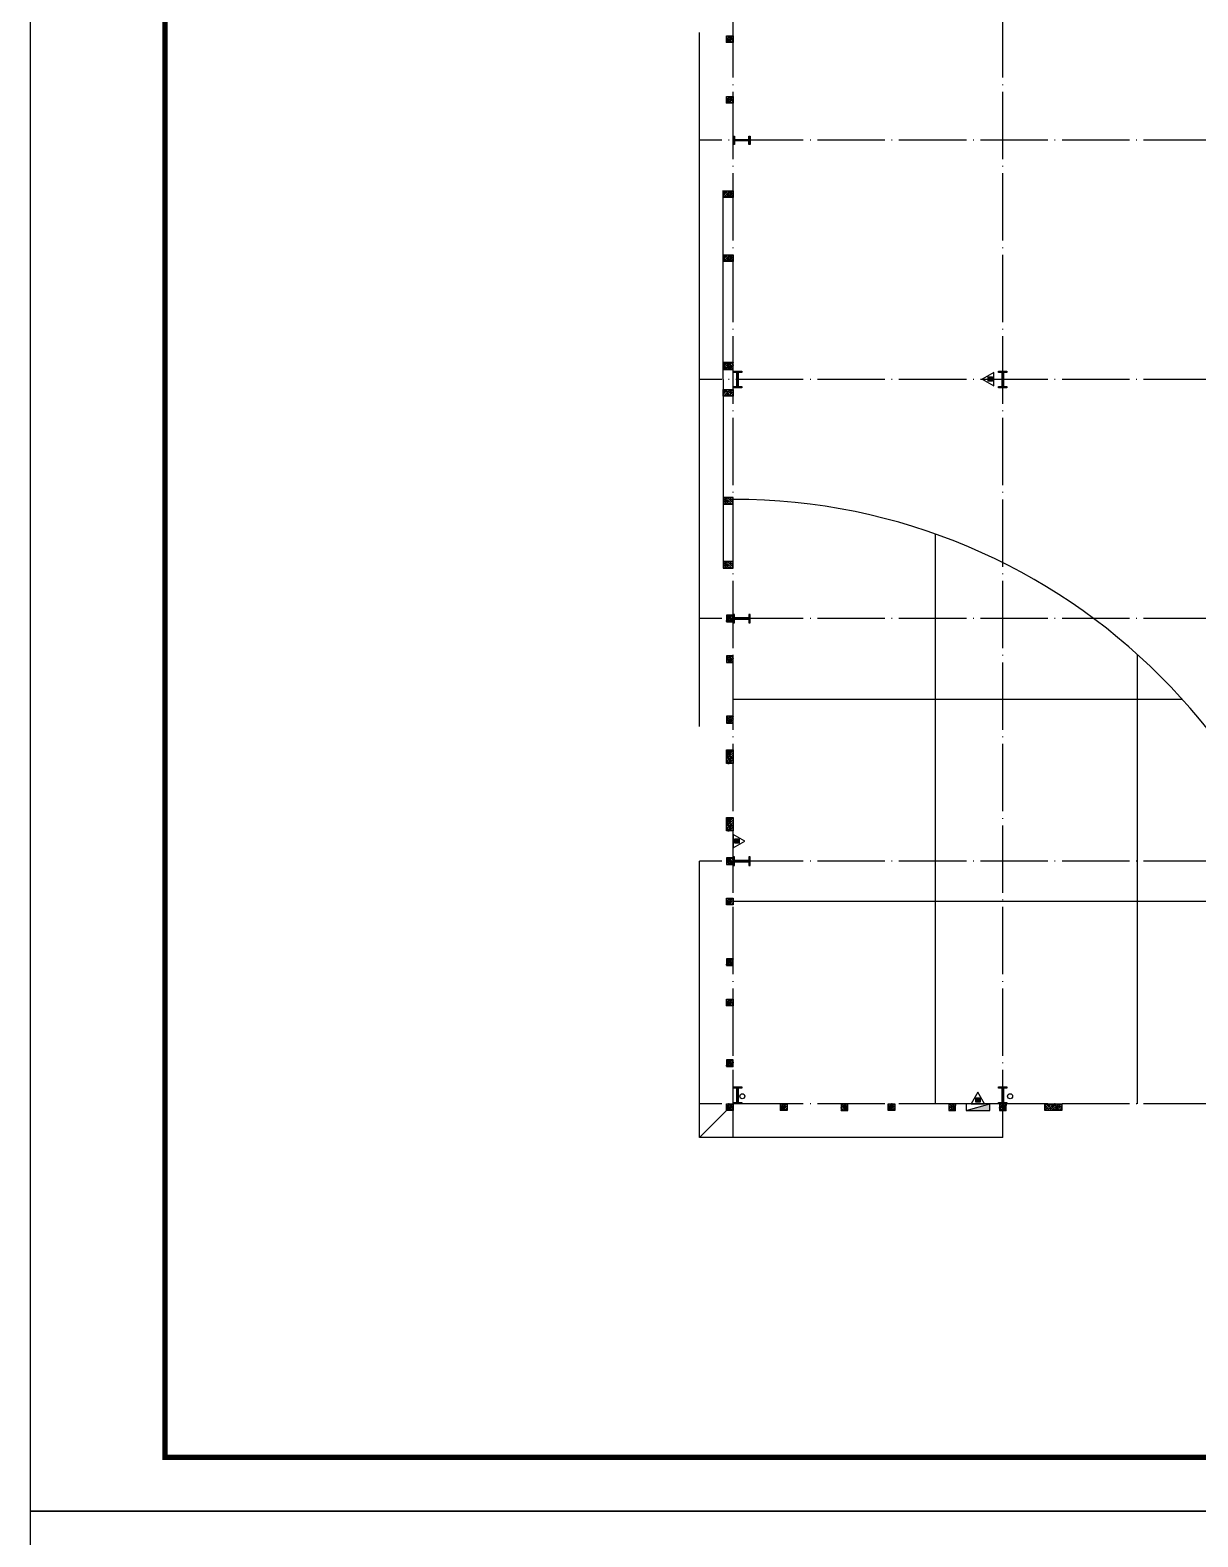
# Model space of a CAD drawing. Extents: x 1169373 to 1413368, y 514619 to 909419.
# Drawn here: x 1236105 to 1270772, y 715459 to 760189 of the extents above; entities that cross this region are included whole.
import ezdxf

# ---------------------------------------------------------------- set-up
doc = ezdxf.new("R2010")
doc.units = 0
doc.header["$LTSCALE"] = 1000
doc.header["$MEASUREMENT"] = 0
doc.linetypes.add('DOTE', pattern=[2.42, 2, -0.2, 0.02, -0.2])
for name, color, linetype in [('DOTE', 1, 'Continuous'), ('EQUIP_消火栓', 7, 'Continuous'), ('EQUIP_消防', 7, 'Continuous'), ('GZ', 30, 'Continuous'), ('PUB_TITLE', 4, 'Continuous'), ('VPIPE-消防', 1, 'TG_XH'), ('刚柱', 2, 'Continuous'), ('卫浴', 7, 'Continuous'), ('散水', 32, 'Continuous')]:
    doc.layers.add(name, color=color, linetype=linetype)
doc.styles.add('TG_LINETYPE', font='SIMPLEX', dxfattribs={"width": 0.8, "height": 3, "bigfont": 'HZTXT'})
doc.linetypes.add('TG_XH', pattern='A,2,-0.6,["XH",TG_LINETYPE,S=0.1,R=0,X=-0.52,Y=-0.15],0', length=2.6)

# ---------------------------------------------------------------- blocks, each defined once
blk = doc.blocks.new('sdhfxdhnfdhx')
h = blk.add_hatch(color=256)
h.paths.add_polyline_path([(3050366, 936899), (3050616, 936899), (3050616, 936859), (3050366, 936859)])
h.paths.add_polyline_path([(3050511, 937319), (3050511, 936899), (3050471, 936899), (3050471, 937319)])
h.paths.add_polyline_path([(3050366, 937359), (3050616, 937359), (3050616, 937319), (3050366, 937319)])
for points in [[(3050366, 937359), (3050616, 937359), (3050616, 937319), (3050366, 937319)], [(3050511, 937319), (3050511, 936899), (3050471, 936899), (3050471, 937319)], [(3050366, 936899), (3050616, 936899), (3050616, 936859), (3050366, 936859)]]:
    blk.add_lwpolyline(points, close=True)
blk = doc.blocks.new('$ATTACHMENT$00000214')
h = blk.add_hatch()
h.set_pattern_fill('ANSI31', color=256, scale=200, style=0)
h.set_pattern_definition([(45, (-38543.802, -6842.639), (-17.67767, 17.67767), [])])
h.paths.add_polyline_path([(-65, 2), (65, 2), (65, -128), (-65, -128)])
for points in [[(0, 172), (-198, -172), (198, -172)], [(-65, 2), (65, 2), (65, -128), (-65, -128)]]:
    blk.add_lwpolyline(points, close=True)
blk = doc.blocks.new('$TwtSys$00000434')
for p, q in [((-0.5, 0.5), (-0.5, -0.5)), ((-0.5, -0.5), (0.5, 0.5)), ((0.5, 0.5), (-0.5, 0.5)), ((0.5, -0.5), (0.5, 0.5)), ((-0.5, -0.5), (0.5, -0.5))]:
    blk.add_line(p, q)
blk.add_solid([(0.5, -0.5), (0.5, 0.5), (-0.5, -0.5)])
blk = doc.blocks.new('xhs')
at = {"layer": 'EQUIP_消火栓', "xscale": 700.0000000000026, "yscale": 200, "zscale": 700, "rotation": 359.9999949910357}
blk.add_blockref('$TwtSys$00000434', (4416311, -1410339), dxfattribs=at)
at = {"layer": 'EQUIP_消防'}
blk.add_blockref('$ATTACHMENT$00000214', (4416311, -1410067), dxfattribs=at)

msp = doc.modelspace()

# ---------------------------------------------------------------- hatches: boundary and pattern name
at = {"layer": 'GZ'}
h = msp.add_hatch(dxfattribs=at)
h.set_pattern_fill('钢筋混凝土', color=256, scale=20, style=0)
h.set_pattern_definition([(225, (1310363.753, 835624.19), (35.35534, -35.35534), []), (230, (1310363.75, 835624.19), (-143.45204, 12.55043), [15, -165]), (175, (1310363.75, 835624.19), (27.75027, -150.43843), [12, -132]), (280.4514, (1310351.8, 835625.23), (-115.70188, -137.8879), [12.74804, -140.22842]), (226.1842, (1310363.75, 835584.19), (-213.4482, 33.1038), [22.5, -247.5]), (276.6356, (1310345.97, 835586.95), (-186.93254, -194.82357), [19.12206, -210.3426]), (171.1842, (1310363.75, 835584.19), (-186.9324, -194.8237), [18, -198]), (201, (1310343.75, 835594.19), (-119.38141, 80.52378), [15, -165]), (146, (1310343.75, 835594.19), (-48.66307, -145.03), [12, -132]), (251.4514, (1310333.8, 835600.9), (-168.04453, -64.5061), [12.74804, -140.22842]), (217.5, (1310363.753, 835624.19), (-2.43197, -66.57877), [0, -130.4, 0, -134, 0, -132.5]), (187.5, (1310363.75, 835624.19), (-52.61391, -78.88234), [0, -76.4, 0, -127.4, 0, -50.5]), (147.5, (1310408.353, 835624.19), (-106.764487, 4.510974), [0, -50, 0, -156, 0, -207]), (137.5, (1310428.35, 835624.19), (-116.63723, -20.021), [0, -65, 0, -103.6, 0, -147])])
h.paths.add_polyline_path([(1256979, 759819), (1256779, 759819), (1256779, 760019), (1256979, 760019)])
h = msp.add_hatch(dxfattribs=at)
h.set_pattern_fill('钢筋混凝土', color=256, scale=20, style=0)
h.set_pattern_definition([(225, (1310363.753, 833824.19), (35.35534, -35.35534), []), (230, (1310363.75, 833824.19), (-143.45204, 12.55043), [15, -165]), (175, (1310363.75, 833824.19), (27.75027, -150.43843), [12, -132]), (280.4514, (1310351.8, 833825.23), (-115.70188, -137.8879), [12.74804, -140.22842]), (226.1842, (1310363.75, 833784.19), (-213.4482, 33.1038), [22.5, -247.5]), (276.6356, (1310345.97, 833786.95), (-186.93254, -194.82357), [19.12206, -210.3426]), (171.1842, (1310363.75, 833784.19), (-186.9324, -194.8237), [18, -198]), (201, (1310343.75, 833794.19), (-119.38141, 80.52378), [15, -165]), (146, (1310343.75, 833794.19), (-48.66307, -145.03), [12, -132]), (251.4514, (1310333.8, 833800.9), (-168.04453, -64.5061), [12.74804, -140.22842]), (217.5, (1310363.753, 833824.19), (-2.43197, -66.57877), [0, -130.4, 0, -134, 0, -132.5]), (187.5, (1310363.75, 833824.19), (-52.61391, -78.88234), [0, -76.4, 0, -127.4, 0, -50.5]), (147.5, (1310408.353, 833824.19), (-106.764487, 4.510974), [0, -50, 0, -156, 0, -207]), (137.5, (1310428.35, 833824.19), (-116.63723, -20.021), [0, -65, 0, -103.6, 0, -147])])
h.paths.add_polyline_path([(1256979, 758019), (1256779, 758019), (1256779, 758219), (1256979, 758219)])
h = msp.add_hatch(dxfattribs=at)
h.set_pattern_fill('钢筋混凝土', color=256, scale=20, style=0)
h.set_pattern_definition([(225, (1310363.753, 831023.906), (35.35534, -35.35534), []), (230, (1310363.75, 831023.9), (-143.45204, 12.55043), [15, -165]), (175, (1310363.75, 831023.9), (27.75027, -150.43843), [12, -132]), (280.4514, (1310351.8, 831024.95), (-115.70188, -137.8879), [12.74804, -140.22842]), (226.1842, (1310363.75, 830983.9), (-213.4482, 33.1038), [22.5, -247.5]), (276.6356, (1310345.97, 830986.66), (-186.93254, -194.82357), [19.12206, -210.3426]), (171.1842, (1310363.75, 830983.9), (-186.9324, -194.8237), [18, -198]), (201, (1310343.75, 830993.9), (-119.38141, 80.52378), [15, -165]), (146, (1310343.75, 830993.9), (-48.66307, -145.03), [12, -132]), (251.4514, (1310333.8, 831000.62), (-168.04453, -64.5061), [12.74804, -140.22842]), (217.5, (1310363.753, 831023.906), (-2.43197, -66.57877), [0, -130.4, 0, -134, 0, -132.5]), (187.5, (1310363.75, 831023.906), (-52.61391, -78.88234), [0, -76.4, 0, -127.4, 0, -50.5]), (147.5, (1310408.353, 831023.906), (-106.764487, 4.510974), [0, -50, 0, -156, 0, -207]), (137.5, (1310428.35, 831023.91), (-116.63723, -20.021), [0, -65, 0, -103.6, 0, -147])])
h.paths.add_polyline_path([(1256979, 755219), (1256679, 755219), (1256679, 755419), (1256979, 755419)])
h = msp.add_hatch(dxfattribs=at)
h.set_pattern_fill('钢筋混凝土', color=256, scale=20, style=0)
h.set_pattern_definition([(225, (1310363.753, 829123.906), (35.35534, -35.35534), []), (230, (1310363.75, 829123.9), (-143.45204, 12.55043), [15, -165]), (175, (1310363.75, 829123.9), (27.75027, -150.43843), [12, -132]), (280.4514, (1310351.8, 829124.95), (-115.70188, -137.8879), [12.74804, -140.22842]), (226.1842, (1310363.75, 829083.9), (-213.4482, 33.1038), [22.5, -247.5]), (276.6356, (1310345.97, 829086.66), (-186.93254, -194.82357), [19.12206, -210.3426]), (171.1842, (1310363.75, 829083.9), (-186.9324, -194.8237), [18, -198]), (201, (1310343.75, 829093.9), (-119.38141, 80.52378), [15, -165]), (146, (1310343.75, 829093.9), (-48.66307, -145.03), [12, -132]), (251.4514, (1310333.8, 829100.62), (-168.04453, -64.5061), [12.74804, -140.22842]), (217.5, (1310363.753, 829123.906), (-2.43197, -66.57877), [0, -130.4, 0, -134, 0, -132.5]), (187.5, (1310363.75, 829123.906), (-52.61391, -78.88234), [0, -76.4, 0, -127.4, 0, -50.5]), (147.5, (1310408.353, 829123.906), (-106.764487, 4.510974), [0, -50, 0, -156, 0, -207]), (137.5, (1310428.35, 829123.91), (-116.63723, -20.021), [0, -65, 0, -103.6, 0, -147])])
h.paths.add_polyline_path([(1256979, 753319), (1256679, 753319), (1256679, 753519), (1256979, 753519)])
h = msp.add_hatch(dxfattribs=at)
h.set_pattern_fill('钢筋混凝土', color=256, scale=20, style=0)
h.set_pattern_definition([(135, (1310363.753, 674513.577), (35.35534, 35.35534), []), (130, (1310363.75, 674513.58), (-143.45204, -12.55043), [15, -165]), (185, (1310363.75, 674513.58), (27.75027, 150.43843), [12, -132]), (79.5486, (1310351.8, 674512.53), (-115.70188, 137.8879), [12.74804, -140.22842]), (133.8158, (1310363.75, 674553.58), (-213.4482, -33.1038), [22.5, -247.5]), (83.3644, (1310345.97, 674550.82), (-186.93254, 194.82357), [19.12206, -210.3426]), (188.8158, (1310363.75, 674553.58), (-186.9324, 194.8237), [18, -198]), (159, (1310343.75, 674543.58), (-119.38141, -80.52378), [15, -165]), (214, (1310343.75, 674543.58), (-48.66307, 145.03), [12, -132]), (108.5486, (1310333.8, 674536.87), (-168.04453, 64.5061), [12.74804, -140.22842]), (142.5, (1310363.753, 674513.577), (-2.43197, 66.57877), [0, -130.4, 0, -134, 0, -132.5]), (172.5, (1310363.75, 674513.58), (-52.61391, 78.88234), [0, -76.4, 0, -127.4, 0, -50.5]), (212.5, (1310408.353, 674513.58), (-106.764487, -4.510974), [0, -50, 0, -156, 0, -207]), (222.5, (1310428.35, 674513.58), (-116.63723, 20.021), [0, -65, 0, -103.6, 0, -147])])
h.paths.add_polyline_path([(1256979, 750319), (1256679, 750319), (1256679, 750119), (1256979, 750119)])
h = msp.add_hatch(dxfattribs=at)
h.set_pattern_fill('钢筋混凝土', color=256, scale=20, style=0)
h.set_pattern_definition([(225, (1310363.753, 825123.906), (35.35534, -35.35534), []), (230, (1310363.75, 825123.9), (-143.45204, 12.55043), [15, -165]), (175, (1310363.75, 825123.9), (27.75027, -150.43843), [12, -132]), (280.4514, (1310351.8, 825124.95), (-115.70188, -137.8879), [12.74804, -140.22842]), (226.1842, (1310363.75, 825083.9), (-213.4482, 33.1038), [22.5, -247.5]), (276.6356, (1310345.97, 825086.66), (-186.93254, -194.82357), [19.12206, -210.3426]), (171.1842, (1310363.75, 825083.9), (-186.9324, -194.8237), [18, -198]), (201, (1310343.75, 825093.9), (-119.38141, 80.52378), [15, -165]), (146, (1310343.75, 825093.9), (-48.66307, -145.03), [12, -132]), (251.4514, (1310333.8, 825100.62), (-168.04453, -64.5061), [12.74804, -140.22842]), (217.5, (1310363.753, 825123.906), (-2.43197, -66.57877), [0, -130.4, 0, -134, 0, -132.5]), (187.5, (1310363.75, 825123.906), (-52.61391, -78.88234), [0, -76.4, 0, -127.4, 0, -50.5]), (147.5, (1310408.353, 825123.906), (-106.764487, 4.510974), [0, -50, 0, -156, 0, -207]), (137.5, (1310428.35, 825123.91), (-116.63723, -20.021), [0, -65, 0, -103.6, 0, -147])])
h.paths.add_polyline_path([(1256979, 749319), (1256679, 749319), (1256679, 749519), (1256979, 749519)])
h = msp.add_hatch(dxfattribs=at)
h.set_pattern_fill('钢筋混凝土', color=256, scale=20, style=0)
h.set_pattern_definition([(135, (1310263.753, 670513.577), (35.35534, 35.35534), []), (130, (1310263.75, 670513.58), (-143.45204, -12.55043), [15, -165]), (185, (1310263.75, 670513.58), (27.75027, 150.43843), [12, -132]), (79.5486, (1310251.8, 670512.53), (-115.70188, 137.8879), [12.74804, -140.22842]), (133.8158, (1310263.75, 670553.58), (-213.4482, -33.1038), [22.5, -247.5]), (83.3644, (1310245.97, 670550.82), (-186.93254, 194.82357), [19.12206, -210.3426]), (188.8158, (1310263.75, 670553.58), (-186.9324, 194.8237), [18, -198]), (159, (1310243.75, 670543.58), (-119.38141, -80.52378), [15, -165]), (214, (1310243.75, 670543.58), (-48.66307, 145.03), [12, -132]), (108.5486, (1310233.8, 670536.87), (-168.04453, 64.5061), [12.74804, -140.22842]), (142.5, (1310263.753, 670513.577), (-2.43197, 66.57877), [0, -130.4, 0, -134, 0, -132.5]), (172.5, (1310263.75, 670513.58), (-52.61391, 78.88234), [0, -76.4, 0, -127.4, 0, -50.5]), (212.5, (1310308.353, 670513.58), (-106.764487, -4.510974), [0, -50, 0, -156, 0, -207]), (222.5, (1310328.35, 670513.58), (-116.63723, 20.021), [0, -65, 0, -103.6, 0, -147])])
h.paths.add_polyline_path([(1256979, 746319), (1256679, 746319), (1256679, 746119), (1256979, 746119)])
h = msp.add_hatch(dxfattribs=at)
h.set_pattern_fill('钢筋混凝土', color=256, scale=20, style=0)
h.set_pattern_definition([(135, (1310263.753, 668613.577), (35.35534, 35.35534), []), (130, (1310263.75, 668613.58), (-143.45204, -12.55043), [15, -165]), (185, (1310263.75, 668613.58), (27.75027, 150.43843), [12, -132]), (79.5486, (1310251.8, 668612.53), (-115.70188, 137.8879), [12.74804, -140.22842]), (133.8158, (1310263.75, 668653.58), (-213.4482, -33.1038), [22.5, -247.5]), (83.3644, (1310245.97, 668650.82), (-186.93254, 194.82357), [19.12206, -210.3426]), (188.8158, (1310263.75, 668653.58), (-186.9324, 194.8237), [18, -198]), (159, (1310243.75, 668643.58), (-119.38141, -80.52378), [15, -165]), (214, (1310243.75, 668643.58), (-48.66307, 145.03), [12, -132]), (108.5486, (1310233.8, 668636.87), (-168.04453, 64.5061), [12.74804, -140.22842]), (142.5, (1310263.753, 668613.577), (-2.43197, 66.57877), [0, -130.4, 0, -134, 0, -132.5]), (172.5, (1310263.75, 668613.58), (-52.61391, 78.88234), [0, -76.4, 0, -127.4, 0, -50.5]), (212.5, (1310308.353, 668613.58), (-106.764487, -4.510974), [0, -50, 0, -156, 0, -207]), (222.5, (1310328.35, 668613.58), (-116.63723, 20.021), [0, -65, 0, -103.6, 0, -147])])
h.paths.add_polyline_path([(1256979, 744419), (1256679, 744419), (1256679, 744219), (1256979, 744219)])
h = msp.add_hatch(dxfattribs=at)
h.set_pattern_fill('钢筋混凝土', color=256, scale=20, style=0)
h.set_pattern_definition([(135, (1310363.753, 667013.577), (35.35534, 35.35534), []), (130, (1310363.75, 667013.58), (-143.45204, -12.55043), [15, -165]), (185, (1310363.75, 667013.58), (27.75027, 150.43843), [12, -132]), (79.5486, (1310351.8, 667012.53), (-115.70188, 137.8879), [12.74804, -140.22842]), (133.8158, (1310363.75, 667053.58), (-213.4482, -33.1038), [22.5, -247.5]), (83.3644, (1310345.97, 667050.82), (-186.93254, 194.82357), [19.12206, -210.3426]), (188.8158, (1310363.75, 667053.58), (-186.9324, 194.8237), [18, -198]), (159, (1310343.75, 667043.58), (-119.38141, -80.52378), [15, -165]), (214, (1310343.75, 667043.58), (-48.66307, 145.03), [12, -132]), (108.5486, (1310333.8, 667036.87), (-168.04453, 64.5061), [12.74804, -140.22842]), (142.5, (1310363.753, 667013.577), (-2.43197, 66.57877), [0, -130.4, 0, -134, 0, -132.5]), (172.5, (1310363.75, 667013.58), (-52.61391, 78.88234), [0, -76.4, 0, -127.4, 0, -50.5]), (212.5, (1310408.353, 667013.58), (-106.764487, -4.510974), [0, -50, 0, -156, 0, -207]), (222.5, (1310428.35, 667013.58), (-116.63723, 20.021), [0, -65, 0, -103.6, 0, -147])])
h.paths.add_polyline_path([(1256979, 742819), (1256779, 742819), (1256779, 742619), (1256979, 742619)])
h = msp.add_hatch(dxfattribs=at)
h.set_pattern_fill('钢筋混凝土', color=256, scale=20, style=0)
h.set_pattern_definition([(135, (1310363.753, 665813.295), (35.35534, 35.35534), []), (130, (1310363.75, 665813.3), (-143.45204, -12.55043), [15, -165]), (185, (1310363.75, 665813.3), (27.75027, 150.43843), [12, -132]), (79.5486, (1310351.8, 665812.25), (-115.70188, 137.8879), [12.74804, -140.22842]), (133.8158, (1310363.75, 665853.3), (-213.4482, -33.1038), [22.5, -247.5]), (83.3644, (1310345.97, 665850.54), (-186.93254, 194.82357), [19.12206, -210.3426]), (188.8158, (1310363.75, 665853.3), (-186.9324, 194.8237), [18, -198]), (159, (1310343.75, 665843.3), (-119.38141, -80.52378), [15, -165]), (214, (1310343.75, 665843.3), (-48.66307, 145.03), [12, -132]), (108.5486, (1310333.8, 665836.58), (-168.04453, 64.5061), [12.74804, -140.22842]), (142.5, (1310363.753, 665813.295), (-2.43197, 66.57877), [0, -130.4, 0, -134, 0, -132.5]), (172.5, (1310363.75, 665813.295), (-52.61391, 78.88234), [0, -76.4, 0, -127.4, 0, -50.5]), (212.5, (1310408.353, 665813.295), (-106.764487, -4.510974), [0, -50, 0, -156, 0, -207]), (222.5, (1310428.35, 665813.29), (-116.63723, 20.021), [0, -65, 0, -103.6, 0, -147])])
h.paths.add_polyline_path([(1256979, 741618), (1256779, 741618), (1256779, 741418), (1256979, 741418)])
h = msp.add_hatch(dxfattribs=at)
h.set_pattern_fill('钢筋混凝土', color=256, scale=20, style=0)
h.set_pattern_definition([(135, (1310363.753, 664013.295), (35.35534, 35.35534), []), (130, (1310363.75, 664013.3), (-143.45204, -12.55043), [15, -165]), (185, (1310363.75, 664013.3), (27.75027, 150.43843), [12, -132]), (79.5486, (1310351.8, 664012.25), (-115.70188, 137.8879), [12.74804, -140.22842]), (133.8158, (1310363.75, 664053.3), (-213.4482, -33.1038), [22.5, -247.5]), (83.3644, (1310345.97, 664050.54), (-186.93254, 194.82357), [19.12206, -210.3426]), (188.8158, (1310363.75, 664053.3), (-186.9324, 194.8237), [18, -198]), (159, (1310343.75, 664043.3), (-119.38141, -80.52378), [15, -165]), (214, (1310343.75, 664043.3), (-48.66307, 145.03), [12, -132]), (108.5486, (1310333.8, 664036.58), (-168.04453, 64.5061), [12.74804, -140.22842]), (142.5, (1310363.753, 664013.295), (-2.43197, 66.57877), [0, -130.4, 0, -134, 0, -132.5]), (172.5, (1310363.75, 664013.295), (-52.61391, 78.88234), [0, -76.4, 0, -127.4, 0, -50.5]), (212.5, (1310408.353, 664013.295), (-106.764487, -4.510974), [0, -50, 0, -156, 0, -207]), (222.5, (1310428.35, 664013.29), (-116.63723, 20.021), [0, -65, 0, -103.6, 0, -147])])
h.paths.add_polyline_path([(1256979, 739818), (1256779, 739818), (1256779, 739618), (1256979, 739618)])
h = msp.add_hatch(dxfattribs=at)
h.set_pattern_fill('钢筋混凝土', color=256, scale=20, style=0)
h.set_pattern_definition([(225, (1310363.753, 814473.906), (35.35534, -35.35534), []), (230, (1310363.75, 814473.9), (-143.45204, 12.55043), [15, -165]), (175, (1310363.75, 814473.9), (27.75027, -150.43843), [12, -132]), (280.4514, (1310351.8, 814474.95), (-115.70188, -137.8879), [12.74804, -140.22842]), (226.1842, (1310363.75, 814433.9), (-213.4482, 33.1038), [22.5, -247.5]), (276.6356, (1310345.97, 814436.66), (-186.93254, -194.82357), [19.12206, -210.3426]), (171.1842, (1310363.75, 814433.9), (-186.9324, -194.8237), [18, -198]), (201, (1310343.75, 814443.9), (-119.38141, 80.52378), [15, -165]), (146, (1310343.75, 814443.9), (-48.66307, -145.03), [12, -132]), (251.4514, (1310333.8, 814450.62), (-168.04453, -64.5061), [12.74804, -140.22842]), (217.5, (1310363.753, 814473.906), (-2.43197, -66.57877), [0, -130.4, 0, -134, 0, -132.5]), (187.5, (1310363.75, 814473.906), (-52.61391, -78.88234), [0, -76.4, 0, -127.4, 0, -50.5]), (147.5, (1310408.353, 814473.906), (-106.764487, 4.510974), [0, -50, 0, -156, 0, -207]), (137.5, (1310428.35, 814473.91), (-116.63723, -20.021), [0, -65, 0, -103.6, 0, -147])])
h.paths.add_polyline_path([(1256979, 738419), (1256779, 738419), (1256779, 738819), (1256979, 738819)])
h = msp.add_hatch(dxfattribs=at)
h.set_pattern_fill('钢筋混凝土', color=256, scale=20, style=0)
h.set_pattern_definition([(225, (1310363.753, 812473.906), (35.35534, -35.35534), []), (230, (1310363.75, 812473.9), (-143.45204, 12.55043), [15, -165]), (175, (1310363.75, 812473.9), (27.75027, -150.43843), [12, -132]), (280.4514, (1310351.8, 812474.95), (-115.70188, -137.8879), [12.74804, -140.22842]), (226.1842, (1310363.75, 812433.9), (-213.4482, 33.1038), [22.5, -247.5]), (276.6356, (1310345.97, 812436.66), (-186.93254, -194.82357), [19.12206, -210.3426]), (171.1842, (1310363.75, 812433.9), (-186.9324, -194.8237), [18, -198]), (201, (1310343.75, 812443.9), (-119.38141, 80.52378), [15, -165]), (146, (1310343.75, 812443.9), (-48.66307, -145.03), [12, -132]), (251.4514, (1310333.8, 812450.62), (-168.04453, -64.5061), [12.74804, -140.22842]), (217.5, (1310363.753, 812473.906), (-2.43197, -66.57877), [0, -130.4, 0, -134, 0, -132.5]), (187.5, (1310363.75, 812473.906), (-52.61391, -78.88234), [0, -76.4, 0, -127.4, 0, -50.5]), (147.5, (1310408.353, 812473.906), (-106.764487, 4.510974), [0, -50, 0, -156, 0, -207]), (137.5, (1310428.35, 812473.91), (-116.63723, -20.021), [0, -65, 0, -103.6, 0, -147])])
h.paths.add_polyline_path([(1256979, 736419), (1256779, 736419), (1256779, 736819), (1256979, 736819)])
h = msp.add_hatch(dxfattribs=at)
h.set_pattern_fill('钢筋混凝土', color=256, scale=20, style=0)
h.set_pattern_definition([(135, (1310363.753, 659813.577), (35.35534, 35.35534), []), (130, (1310363.75, 659813.58), (-143.45204, -12.55043), [15, -165]), (185, (1310363.75, 659813.58), (27.75027, 150.43843), [12, -132]), (79.5486, (1310351.8, 659812.53), (-115.70188, 137.8879), [12.74804, -140.22842]), (133.8158, (1310363.75, 659853.58), (-213.4482, -33.1038), [22.5, -247.5]), (83.3644, (1310345.97, 659850.82), (-186.93254, 194.82357), [19.12206, -210.3426]), (188.8158, (1310363.75, 659853.58), (-186.9324, 194.8237), [18, -198]), (159, (1310343.75, 659843.58), (-119.38141, -80.52378), [15, -165]), (214, (1310343.75, 659843.58), (-48.66307, 145.03), [12, -132]), (108.5486, (1310333.8, 659836.87), (-168.04453, 64.5061), [12.74804, -140.22842]), (142.5, (1310363.753, 659813.577), (-2.43197, 66.57877), [0, -130.4, 0, -134, 0, -132.5]), (172.5, (1310363.75, 659813.58), (-52.61391, 78.88234), [0, -76.4, 0, -127.4, 0, -50.5]), (212.5, (1310408.353, 659813.58), (-106.764487, -4.510974), [0, -50, 0, -156, 0, -207]), (222.5, (1310428.35, 659813.58), (-116.63723, 20.021), [0, -65, 0, -103.6, 0, -147])])
h.paths.add_polyline_path([(1256979, 735619), (1256779, 735619), (1256779, 735419), (1256979, 735419)])
h = msp.add_hatch(dxfattribs=at)
h.set_pattern_fill('钢筋混凝土', color=256, scale=20, style=0)
h.set_pattern_definition([(225, (1310363.753, 810023.623), (35.35534, -35.35534), []), (230, (1310363.75, 810023.62), (-143.45204, 12.55043), [15, -165]), (175, (1310363.75, 810023.62), (27.75027, -150.43843), [12, -132]), (280.4514, (1310351.8, 810024.67), (-115.70188, -137.8879), [12.74804, -140.22842]), (226.1842, (1310363.75, 809983.62), (-213.4482, 33.1038), [22.5, -247.5]), (276.6356, (1310345.97, 809986.38), (-186.93254, -194.82357), [19.12206, -210.3426]), (171.1842, (1310363.75, 809983.62), (-186.9324, -194.8237), [18, -198]), (201, (1310343.75, 809993.62), (-119.38141, 80.52378), [15, -165]), (146, (1310343.75, 809993.62), (-48.66307, -145.03), [12, -132]), (251.4514, (1310333.8, 810000.33), (-168.04453, -64.5061), [12.74804, -140.22842]), (217.5, (1310363.753, 810023.623), (-2.43197, -66.57877), [0, -130.4, 0, -134, 0, -132.5]), (187.5, (1310363.75, 810023.62), (-52.61391, -78.88234), [0, -76.4, 0, -127.4, 0, -50.5]), (147.5, (1310408.353, 810023.623), (-106.764487, 4.510974), [0, -50, 0, -156, 0, -207]), (137.5, (1310428.35, 810023.62), (-116.63723, -20.021), [0, -65, 0, -103.6, 0, -147])])
h.paths.add_polyline_path([(1256979, 734218), (1256779, 734218), (1256779, 734418), (1256979, 734418)])
h = msp.add_hatch(dxfattribs=at)
h.set_pattern_fill('钢筋混凝土', color=256, scale=20, style=0)
h.set_pattern_definition([(135, (1310363.753, 656813.295), (35.35534, 35.35534), []), (130, (1310363.75, 656813.3), (-143.45204, -12.55043), [15, -165]), (185, (1310363.75, 656813.3), (27.75027, 150.43843), [12, -132]), (79.5486, (1310351.8, 656812.25), (-115.70188, 137.8879), [12.74804, -140.22842]), (133.8158, (1310363.75, 656853.3), (-213.4482, -33.1038), [22.5, -247.5]), (83.3644, (1310345.97, 656850.54), (-186.93254, 194.82357), [19.12206, -210.3426]), (188.8158, (1310363.75, 656853.3), (-186.9324, 194.8237), [18, -198]), (159, (1310343.75, 656843.3), (-119.38141, -80.52378), [15, -165]), (214, (1310343.75, 656843.3), (-48.66307, 145.03), [12, -132]), (108.5486, (1310333.8, 656836.58), (-168.04453, 64.5061), [12.74804, -140.22842]), (142.5, (1310363.753, 656813.295), (-2.43197, 66.57877), [0, -130.4, 0, -134, 0, -132.5]), (172.5, (1310363.75, 656813.295), (-52.61391, 78.88234), [0, -76.4, 0, -127.4, 0, -50.5]), (212.5, (1310408.353, 656813.295), (-106.764487, -4.510974), [0, -50, 0, -156, 0, -207]), (222.5, (1310428.35, 656813.29), (-116.63723, 20.021), [0, -65, 0, -103.6, 0, -147])])
h.paths.add_polyline_path([(1256979, 732618), (1256779, 732618), (1256779, 732418), (1256979, 732418)])
h = msp.add_hatch(dxfattribs=at)
h.set_pattern_fill('钢筋混凝土', color=256, scale=20, style=0)
h.set_pattern_definition([(225, (1310363.753, 807024.11), (35.35534, -35.35534), []), (230, (1310363.75, 807024.11), (-143.45204, 12.55043), [15, -165]), (175, (1310363.75, 807024.11), (27.75027, -150.43843), [12, -132]), (280.4514, (1310351.8, 807025.15), (-115.70188, -137.8879), [12.74804, -140.22842]), (226.1842, (1310363.75, 806984.1), (-213.4482, 33.1038), [22.5, -247.5]), (276.6356, (1310345.97, 806986.87), (-186.93254, -194.82357), [19.12206, -210.3426]), (171.1842, (1310363.75, 806984.1), (-186.9324, -194.8237), [18, -198]), (201, (1310343.75, 806994.11), (-119.38141, 80.52378), [15, -165]), (146, (1310343.75, 806994.11), (-48.66307, -145.03), [12, -132]), (251.4514, (1310333.8, 807000.82), (-168.04453, -64.5061), [12.74804, -140.22842]), (217.5, (1310363.753, 807024.11), (-2.43197, -66.57877), [0, -130.4, 0, -134, 0, -132.5]), (187.5, (1310363.75, 807024.11), (-52.61391, -78.88234), [0, -76.4, 0, -127.4, 0, -50.5]), (147.5, (1310408.353, 807024.11), (-106.764487, 4.510974), [0, -50, 0, -156, 0, -207]), (137.5, (1310428.35, 807024.11), (-116.63723, -20.021), [0, -65, 0, -103.6, 0, -147])])
h.paths.add_polyline_path([(1256979, 731219), (1256779, 731219), (1256779, 731419), (1256979, 731419)])
h = msp.add_hatch(dxfattribs=at)
h.set_pattern_fill('钢筋混凝土', color=256, scale=20, style=0)
h.set_pattern_definition([(135, (1310363.753, 653813.78), (35.35534, 35.35534), []), (130, (1310363.75, 653813.78), (-143.45204, -12.55043), [15, -165]), (185, (1310363.75, 653813.78), (27.75027, 150.43843), [12, -132]), (79.5486, (1310351.8, 653812.73), (-115.70188, 137.8879), [12.74804, -140.22842]), (133.8158, (1310363.75, 653853.78), (-213.4482, -33.1038), [22.5, -247.5]), (83.3644, (1310345.97, 653851.02), (-186.93254, 194.82357), [19.12206, -210.3426]), (188.8158, (1310363.75, 653853.78), (-186.9324, 194.8237), [18, -198]), (159, (1310343.75, 653843.78), (-119.38141, -80.52378), [15, -165]), (214, (1310343.75, 653843.78), (-48.66307, 145.03), [12, -132]), (108.5486, (1310333.8, 653837.07), (-168.04453, 64.5061), [12.74804, -140.22842]), (142.5, (1310363.753, 653813.78), (-2.43197, 66.57877), [0, -130.4, 0, -134, 0, -132.5]), (172.5, (1310363.75, 653813.78), (-52.61391, 78.88234), [0, -76.4, 0, -127.4, 0, -50.5]), (212.5, (1310408.353, 653813.78), (-106.764487, -4.510974), [0, -50, 0, -156, 0, -207]), (222.5, (1310428.35, 653813.78), (-116.63723, 20.021), [0, -65, 0, -103.6, 0, -147])])
h.paths.add_polyline_path([(1256979, 729619), (1256779, 729619), (1256779, 729419), (1256979, 729419)])
h = msp.add_hatch(dxfattribs=at)
h.set_pattern_fill('钢筋混凝土', color=256, scale=20, style=0)
h.set_pattern_definition([(225, (1310363.753, 803923.906), (35.35534, -35.35534), []), (230, (1310363.75, 803923.9), (-143.45204, 12.55043), [15, -165]), (175, (1310363.75, 803923.9), (27.75027, -150.43843), [12, -132]), (280.4514, (1310351.8, 803924.95), (-115.70188, -137.8879), [12.74804, -140.22842]), (226.1842, (1310363.75, 803883.9), (-213.4482, 33.1038), [22.5, -247.5]), (276.6356, (1310345.97, 803886.66), (-186.93254, -194.82357), [19.12206, -210.3426]), (171.1842, (1310363.75, 803883.9), (-186.9324, -194.8237), [18, -198]), (201, (1310343.75, 803893.9), (-119.38141, 80.52378), [15, -165]), (146, (1310343.75, 803893.9), (-48.66307, -145.03), [12, -132]), (251.4514, (1310333.8, 803900.62), (-168.04453, -64.5061), [12.74804, -140.22842]), (217.5, (1310363.753, 803923.906), (-2.43197, -66.57877), [0, -130.4, 0, -134, 0, -132.5]), (187.5, (1310363.75, 803923.906), (-52.61391, -78.88234), [0, -76.4, 0, -127.4, 0, -50.5]), (147.5, (1310408.353, 803923.906), (-106.764487, 4.510974), [0, -50, 0, -156, 0, -207]), (137.5, (1310428.35, 803923.91), (-116.63723, -20.021), [0, -65, 0, -103.6, 0, -147])])
h.paths.add_polyline_path([(1256979, 728119), (1256779, 728119), (1256779, 728319), (1256979, 728319)])
h = msp.add_hatch(dxfattribs=at)
h.set_pattern_fill('钢筋混凝土', color=256, scale=20, style=0)
h.set_pattern_definition([(225, (1311963.505, 803923.906), (35.35534, -35.35534), []), (230, (1311963.5, 803923.9), (-143.45204, 12.55043), [15, -165]), (175, (1311963.5, 803923.9), (27.75027, -150.43843), [12, -132]), (280.4514, (1311951.55, 803924.95), (-115.70188, -137.8879), [12.74804, -140.22842]), (226.1842, (1311963.5, 803883.9), (-213.4482, 33.1038), [22.5, -247.5]), (276.6356, (1311945.72, 803886.66), (-186.93254, -194.82357), [19.12206, -210.3426]), (171.1842, (1311963.5, 803883.9), (-186.9324, -194.8237), [18, -198]), (201, (1311943.5, 803893.9), (-119.38141, 80.52378), [15, -165]), (146, (1311943.5, 803893.9), (-48.66307, -145.03), [12, -132]), (251.4514, (1311933.56, 803900.62), (-168.04453, -64.5061), [12.74804, -140.22842]), (217.5, (1311963.505, 803923.906), (-2.43197, -66.57877), [0, -130.4, 0, -134, 0, -132.5]), (187.5, (1311963.505, 803923.906), (-52.61391, -78.88234), [0, -76.4, 0, -127.4, 0, -50.5]), (147.5, (1312008.105, 803923.906), (-106.764487, 4.510974), [0, -50, 0, -156, 0, -207]), (137.5, (1312028.11, 803923.91), (-116.63723, -20.021), [0, -65, 0, -103.6, 0, -147])])
h.paths.add_polyline_path([(1258579, 728119), (1258379, 728119), (1258379, 728319), (1258579, 728319)])
h = msp.add_hatch(dxfattribs=at)
h.set_pattern_fill('钢筋混凝土', color=256, scale=20, style=0)
h.set_pattern_definition([(315, (1206794.22, 803923.906), (-35.35534, -35.35534), []), (310, (1206794.22, 803923.9), (143.45204, 12.55043), [15, -165]), (5, (1206794.22, 803923.9), (-27.75027, -150.43843), [12, -132]), (259.5486, (1206806.18, 803924.95), (115.70188, -137.8879), [12.74804, -140.22842]), (313.8158, (1206794.22, 803883.9), (213.4482, 33.1038), [22.5, -247.5]), (263.3644, (1206812, 803886.66), (186.93254, -194.82357), [19.12206, -210.3426]), (8.8158, (1206794.22, 803883.9), (186.9324, -194.8237), [18, -198]), (339, (1206814.22, 803893.9), (119.38141, 80.52378), [15, -165]), (34, (1206814.22, 803893.9), (48.66307, -145.03), [12, -132]), (288.5486, (1206824.17, 803900.62), (168.04453, -64.5061), [12.74804, -140.22842]), (322.5, (1206794.22, 803923.906), (2.43197, -66.57877), [0, -130.4, 0, -134, 0, -132.5]), (352.5, (1206794.22, 803923.906), (52.61391, -78.88234), [0, -76.4, 0, -127.4, 0, -50.5]), (32.5, (1206749.62, 803923.906), (106.764487, 4.510974), [0, -50, 0, -156, 0, -207]), (42.5, (1206729.62, 803923.91), (116.63723, -20.021), [0, -65, 0, -103.6, 0, -147])])
h.paths.add_polyline_path([(1260179, 728119), (1260379, 728119), (1260379, 728319), (1260179, 728319)])
h = msp.add_hatch(dxfattribs=at)
h.set_pattern_fill('钢筋混凝土', color=256, scale=20, style=0)
h.set_pattern_definition([(225, (1315163.81, 803923.906), (35.35534, -35.35534), []), (230, (1315163.81, 803923.9), (-143.45204, 12.55043), [15, -165]), (175, (1315163.81, 803923.9), (27.75027, -150.43843), [12, -132]), (280.4514, (1315151.86, 803924.95), (-115.70188, -137.8879), [12.74804, -140.22842]), (226.1842, (1315163.81, 803883.9), (-213.4482, 33.1038), [22.5, -247.5]), (276.6356, (1315146.02, 803886.66), (-186.93254, -194.82357), [19.12206, -210.3426]), (171.1842, (1315163.81, 803883.9), (-186.9324, -194.8237), [18, -198]), (201, (1315143.81, 803893.9), (-119.38141, 80.52378), [15, -165]), (146, (1315143.81, 803893.9), (-48.66307, -145.03), [12, -132]), (251.4514, (1315133.86, 803900.62), (-168.04453, -64.5061), [12.74804, -140.22842]), (217.5, (1315163.81, 803923.906), (-2.43197, -66.57877), [0, -130.4, 0, -134, 0, -132.5]), (187.5, (1315163.81, 803923.906), (-52.61391, -78.88234), [0, -76.4, 0, -127.4, 0, -50.5]), (147.5, (1315208.41, 803923.906), (-106.764487, 4.510974), [0, -50, 0, -156, 0, -207]), (137.5, (1315228.41, 803923.91), (-116.63723, -20.021), [0, -65, 0, -103.6, 0, -147])])
h.paths.add_polyline_path([(1261779, 728119), (1261579, 728119), (1261579, 728319), (1261779, 728319)])
h = msp.add_hatch(dxfattribs=at)
h.set_pattern_fill('钢筋混凝土', color=256, scale=20, style=0)
h.set_pattern_definition([(315, (1209994.526, 803923.906), (-35.35534, -35.35534), []), (310, (1209994.53, 803923.9), (143.45204, 12.55043), [15, -165]), (5, (1209994.53, 803923.9), (-27.75027, -150.43843), [12, -132]), (259.5486, (1210006.48, 803924.95), (115.70188, -137.8879), [12.74804, -140.22842]), (313.8158, (1209994.53, 803883.9), (213.4482, 33.1038), [22.5, -247.5]), (263.3644, (1210012.31, 803886.66), (186.93254, -194.82357), [19.12206, -210.3426]), (8.8158, (1209994.53, 803883.9), (186.9324, -194.8237), [18, -198]), (339, (1210014.53, 803893.9), (119.38141, 80.52378), [15, -165]), (34, (1210014.53, 803893.9), (48.66307, -145.03), [12, -132]), (288.5486, (1210024.47, 803900.62), (168.04453, -64.5061), [12.74804, -140.22842]), (322.5, (1209994.526, 803923.906), (2.43197, -66.57877), [0, -130.4, 0, -134, 0, -132.5]), (352.5, (1209994.526, 803923.906), (52.61391, -78.88234), [0, -76.4, 0, -127.4, 0, -50.5]), (32.5, (1209949.926, 803923.906), (106.764487, 4.510974), [0, -50, 0, -156, 0, -207]), (42.5, (1209929.93, 803923.91), (116.63723, -20.021), [0, -65, 0, -103.6, 0, -147])])
h.paths.add_polyline_path([(1263379, 728119), (1263579, 728119), (1263579, 728319), (1263379, 728319)])
h = msp.add_hatch(dxfattribs=at)
h.set_pattern_fill('钢筋混凝土', color=256, scale=20, style=0)
h.set_pattern_definition([(315, (1211494.47, 803923.906), (-35.35534, -35.35534), []), (310, (1211494.47, 803923.9), (143.45204, 12.55043), [15, -165]), (5, (1211494.47, 803923.9), (-27.75027, -150.43843), [12, -132]), (259.5486, (1211506.42, 803924.95), (115.70188, -137.8879), [12.74804, -140.22842]), (313.8158, (1211494.47, 803883.9), (213.4482, 33.1038), [22.5, -247.5]), (263.3644, (1211512.26, 803886.66), (186.93254, -194.82357), [19.12206, -210.3426]), (8.8158, (1211494.47, 803883.9), (186.9324, -194.8237), [18, -198]), (339, (1211514.47, 803893.9), (119.38141, 80.52378), [15, -165]), (34, (1211514.47, 803893.9), (48.66307, -145.03), [12, -132]), (288.5486, (1211524.42, 803900.62), (168.04453, -64.5061), [12.74804, -140.22842]), (322.5, (1211494.47, 803923.906), (2.43197, -66.57877), [0, -130.4, 0, -134, 0, -132.5]), (352.5, (1211494.47, 803923.906), (52.61391, -78.88234), [0, -76.4, 0, -127.4, 0, -50.5]), (32.5, (1211449.87, 803923.906), (106.764487, 4.510974), [0, -50, 0, -156, 0, -207]), (42.5, (1211429.87, 803923.91), (116.63723, -20.021), [0, -65, 0, -103.6, 0, -147])])
h.paths.add_polyline_path([(1264879, 728119), (1265079, 728119), (1265079, 728319), (1264879, 728319)])
h = msp.add_hatch(dxfattribs=at)
h.set_pattern_fill('钢筋混凝土', color=256, scale=20, style=0)
h.set_pattern_definition([(225, (1320113.753, 803923.906), (35.35534, -35.35534), []), (230, (1320113.75, 803923.9), (-143.45204, 12.55043), [15, -165]), (175, (1320113.75, 803923.9), (27.75027, -150.43843), [12, -132]), (280.4514, (1320101.8, 803924.95), (-115.70188, -137.8879), [12.74804, -140.22842]), (226.1842, (1320113.75, 803883.9), (-213.4482, 33.1038), [22.5, -247.5]), (276.6356, (1320095.97, 803886.66), (-186.93254, -194.82357), [19.12206, -210.3426]), (171.1842, (1320113.75, 803883.9), (-186.9324, -194.8237), [18, -198]), (201, (1320093.75, 803893.9), (-119.38141, 80.52378), [15, -165]), (146, (1320093.75, 803893.9), (-48.66307, -145.03), [12, -132]), (251.4514, (1320083.8, 803900.62), (-168.04453, -64.5061), [12.74804, -140.22842]), (217.5, (1320113.753, 803923.906), (-2.43197, -66.57877), [0, -130.4, 0, -134, 0, -132.5]), (187.5, (1320113.75, 803923.906), (-52.61391, -78.88234), [0, -76.4, 0, -127.4, 0, -50.5]), (147.5, (1320158.353, 803923.906), (-106.764487, 4.510974), [0, -50, 0, -156, 0, -207]), (137.5, (1320178.35, 803923.91), (-116.63723, -20.021), [0, -65, 0, -103.6, 0, -147])])
h.paths.add_polyline_path([(1266729, 728119), (1266229, 728119), (1266229, 728319), (1266729, 728319)])

# ---------------------------------------------------------------- linework, layer by layer
for points in [[(1256679, 749819), (1256679, 755419), (1256779, 755419)], [(1256679, 749819), (1256679, 755419), (1256779, 755419)], [(1256679, 749819), (1256679, 744219), (1256779, 744219)], [(1256679, 749819), (1256679, 744219), (1256779, 744219)]]:
    msp.add_lwpolyline(points)
at = {"layer": 'DOTE', "color": 251, "linetype": 'DOTE'}
for p, q in [((1256979, 727319), (1256979, 772319)), ((1264979, 727319), (1264979, 772319)), ((1321979, 756919), (1255979, 756919)), ((1321979, 749819), (1255979, 749819)), ((1321979, 742719), (1255979, 742719)), ((1321979, 735519), (1255979, 735519)), ((1321979, 728319), (1255979, 728319))]:
    msp.add_line(p, q, dxfattribs=at)
at = {"layer": 'DOTE', "color": 251, "linetype": 'ByBlock', "ltscale": 0.04}
for p, q in [((1262979, 728319), (1262979, 745225)), ((1268979, 728319), (1268979, 741654)), ((1270314, 740319), (1256979, 740319)), ((1273886, 734319), (1256979, 734319))]:
    msp.add_line(p, q, dxfattribs=at)
msp.add_arc((1256979, 728319), 17940, 0, 90, dxfattribs=at)
at = {"layer": 'GZ'}
for points in [[(1256979, 759819), (1256779, 759819), (1256779, 760019), (1256979, 760019)], [(1256979, 758019), (1256779, 758019), (1256779, 758219), (1256979, 758219)], [(1256979, 755219), (1256679, 755219), (1256679, 755419), (1256979, 755419)], [(1256979, 753319), (1256679, 753319), (1256679, 753519), (1256979, 753519)], [(1256979, 750319), (1256679, 750319), (1256679, 750119), (1256979, 750119)], [(1256979, 749319), (1256679, 749319), (1256679, 749519), (1256979, 749519)], [(1256979, 746319), (1256679, 746319), (1256679, 746119), (1256979, 746119)], [(1256979, 744419), (1256679, 744419), (1256679, 744219), (1256979, 744219)], [(1256979, 742819), (1256779, 742819), (1256779, 742619), (1256979, 742619)], [(1256979, 741618), (1256779, 741618), (1256779, 741418), (1256979, 741418)], [(1256979, 739818), (1256779, 739818), (1256779, 739618), (1256979, 739618)], [(1256979, 738419), (1256779, 738419), (1256779, 738819), (1256979, 738819)], [(1256979, 736419), (1256779, 736419), (1256779, 736819), (1256979, 736819)], [(1256979, 735619), (1256779, 735619), (1256779, 735419), (1256979, 735419)], [(1256979, 734218), (1256779, 734218), (1256779, 734418), (1256979, 734418)], [(1256979, 732618), (1256779, 732618), (1256779, 732418), (1256979, 732418)], [(1256979, 731219), (1256779, 731219), (1256779, 731419), (1256979, 731419)], [(1256979, 729619), (1256779, 729619), (1256779, 729419), (1256979, 729419)], [(1256979, 728119), (1256779, 728119), (1256779, 728319), (1256979, 728319)], [(1258579, 728119), (1258379, 728119), (1258379, 728319), (1258579, 728319)], [(1260179, 728119), (1260379, 728119), (1260379, 728319), (1260179, 728319)], [(1261779, 728119), (1261579, 728119), (1261579, 728319), (1261779, 728319)], [(1263379, 728119), (1263579, 728119), (1263579, 728319), (1263379, 728319)], [(1264879, 728119), (1265079, 728119), (1265079, 728319), (1264879, 728319)], [(1266729, 728119), (1266229, 728119), (1266229, 728319), (1266729, 728319)]]:
    msp.add_lwpolyline(points, close=True, dxfattribs=at)
at = {"layer": 'PUB_TITLE'}
for points in [[(1236105, 716219), (1354985, 716219), (1354985, 783419), (1236105, 783419)], [(1236105, 649019), (1354985, 649019), (1354985, 716219), (1236105, 716219)]]:
    msp.add_lwpolyline(points, close=True, dxfattribs=at)
at = {"layer": 'PUB_TITLE', "const_width": 160}
msp.add_lwpolyline([(1240105, 717819), (1353385, 717819), (1353385, 781819), (1240105, 781819)], close=True, dxfattribs=at)
at = {"layer": '卫浴', "color": 1}
for centre in [(1257248, 728539), (1265198, 728539)]:
    msp.add_circle(centre, 75, dxfattribs=at)
at = {"layer": '散水'}
msp.add_line((1255979, 727319), (1256779, 728119), dxfattribs=at)
for points in [[(1255979, 739519), (1255979, 760119)], [(1264979, 727319), (1255979, 727319), (1255979, 735519)]]:
    msp.add_lwpolyline(points, dxfattribs=at)

# ---------------------------------------------------------------- block references
at = {"layer": 'EQUIP_消防'}
for p, rotation in [((1264544, 749831), 90), ((1257151, 736114), 270)]:
    msp.add_blockref('$ATTACHMENT$00000214', p, dxfattribs=dict(at, rotation=rotation))
at = {"layer": 'VPIPE-消防', "color": 253}
msp.add_blockref('xhs', (-3152068, 2138557), dxfattribs=at)
at = {"layer": '刚柱', "rotation": 270}
msp.add_blockref('sdhfxdhnfdhx', (320120, 3807410), dxfattribs=at)
at = {"layer": '刚柱'}
for p in [(-1793387, -187291), (-1785512, -187291), (-1793387, -208541), (-1785512, -208541)]:
    msp.add_blockref('sdhfxdhnfdhx', p, dxfattribs=at)
at = {"layer": '刚柱', "xscale": -1, "rotation": 270}
for p in [(320120, -2307772), (320120, -2314972)]:
    msp.add_blockref('sdhfxdhnfdhx', p, dxfattribs=at)

doc.saveas('drawing.dxf')
